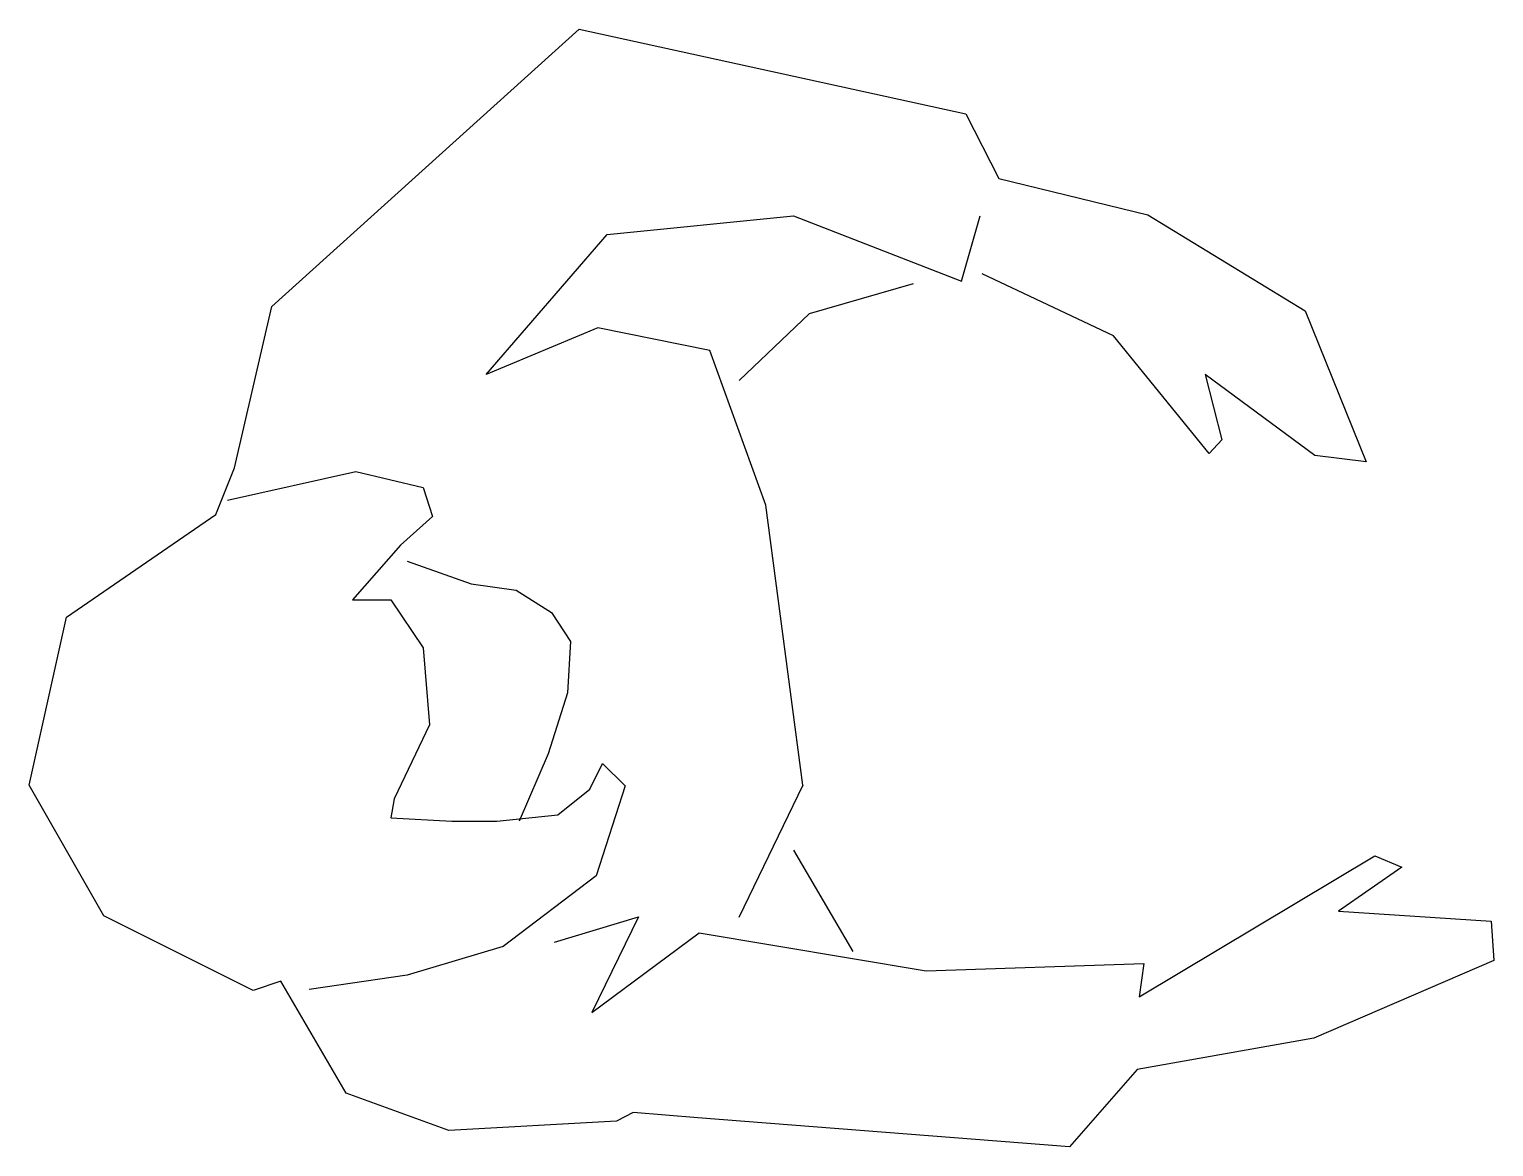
# Model space of a CAD drawing. Header units: millimetres. Extents: x -1486.828 to -1486.114, y 1862.059 to 1862.603.
import ezdxf

# ---------------------------------------------------------------- set-up
doc = ezdxf.new("R2010")
doc.units = ezdxf.units.MM
doc.header["$LTSCALE"] = 10
doc.layers.add('Humanos', color=2, linetype='Continuous')

msp = doc.modelspace()

# ---------------------------------------------------------------- linework, layer by layer
at = {"layer": 'Humanos'}
for p, q in [((-1486.45092, 1862.2347), (-1486.48225, 1862.17017)), ((-1486.45547, 1862.20314), (-1486.42662, 1862.15369))]:
    msp.add_line(p, q, dxfattribs=at)
for points in [[(-1486.57215, 1862.15824), (-1486.53106, 1862.17057), (-1486.55384, 1862.12398), (-1486.50157, 1862.16281), (-1486.39084, 1862.14422), (-1486.28476, 1862.14788), (-1486.28694, 1862.13163), (-1486.17215, 1862.20029), (-1486.1589, 1862.1947), (-1486.18975, 1862.17337), (-1486.11534, 1862.16853), (-1486.11411, 1862.14928), (-1486.20188, 1862.11137), (-1486.28788, 1862.09613), (-1486.32091, 1862.05855), (-1486.50222, 1862.07256), (-1486.53379, 1862.07522), (-1486.54182, 1862.07096), (-1486.62364, 1862.06641), (-1486.67363, 1862.08461), (-1486.70545, 1862.13919), (-1486.71908, 1862.13464), (-1486.79181, 1862.17102), (-1486.82817, 1862.2347), (-1486.80999, 1862.31657), (-1486.73726, 1862.3666), (-1486.72817, 1862.38934), (-1486.70984, 1862.46795), (-1486.56001, 1862.60311), (-1486.37146, 1862.56196), (-1486.35547, 1862.53034), (-1486.2827, 1862.51276), (-1486.20606, 1862.46584), (-1486.17635, 1862.39234), (-1486.20137, 1862.39546), (-1486.25477, 1862.43484), (-1486.24669, 1862.40306), (-1486.25278, 1862.39631), (-1486.29947, 1862.45374), (-1486.36354, 1862.48388)], [(-1486.45092, 1862.2347), (-1486.4691, 1862.37115), (-1486.49637, 1862.44662), (-1486.55091, 1862.45757), (-1486.60546, 1862.43483), (-1486.54637, 1862.50305), (-1486.45547, 1862.51215), (-1486.37366, 1862.48031), (-1486.36456, 1862.51215)], [(-1486.48206, 1862.43188), (-1486.44775, 1862.46456), (-1486.3971, 1862.47927)], [(-1486.73158, 1862.37357), (-1486.66902, 1862.38764), (-1486.63617, 1862.37983), (-1486.63148, 1862.36575), (-1486.64712, 1862.35167), (-1486.67058, 1862.32509), (-1486.65181, 1862.32509), (-1486.63617, 1862.30163), (-1486.63305, 1862.2641), (-1486.65025, 1862.22813), (-1486.65181, 1862.21874), (-1486.6221, 1862.21718), (-1486.6002, 1862.21718), (-1486.57048, 1862.22031), (-1486.55484, 1862.23282), (-1486.54859, 1862.24533), (-1486.53764, 1862.23438), (-1486.55172, 1862.19059), (-1486.59707, 1862.15619), (-1486.64399, 1862.14211), (-1486.69169, 1862.13513)], [(-1486.64399, 1862.34386), (-1486.61271, 1862.33291), (-1486.59082, 1862.32978), (-1486.57361, 1862.31883), (-1486.56423, 1862.30476), (-1486.56579, 1862.27974), (-1486.57518, 1862.25002), (-1486.58925, 1862.21718)]]:
    msp.add_lwpolyline(points, dxfattribs=at)

doc.saveas('drawing.dxf')
